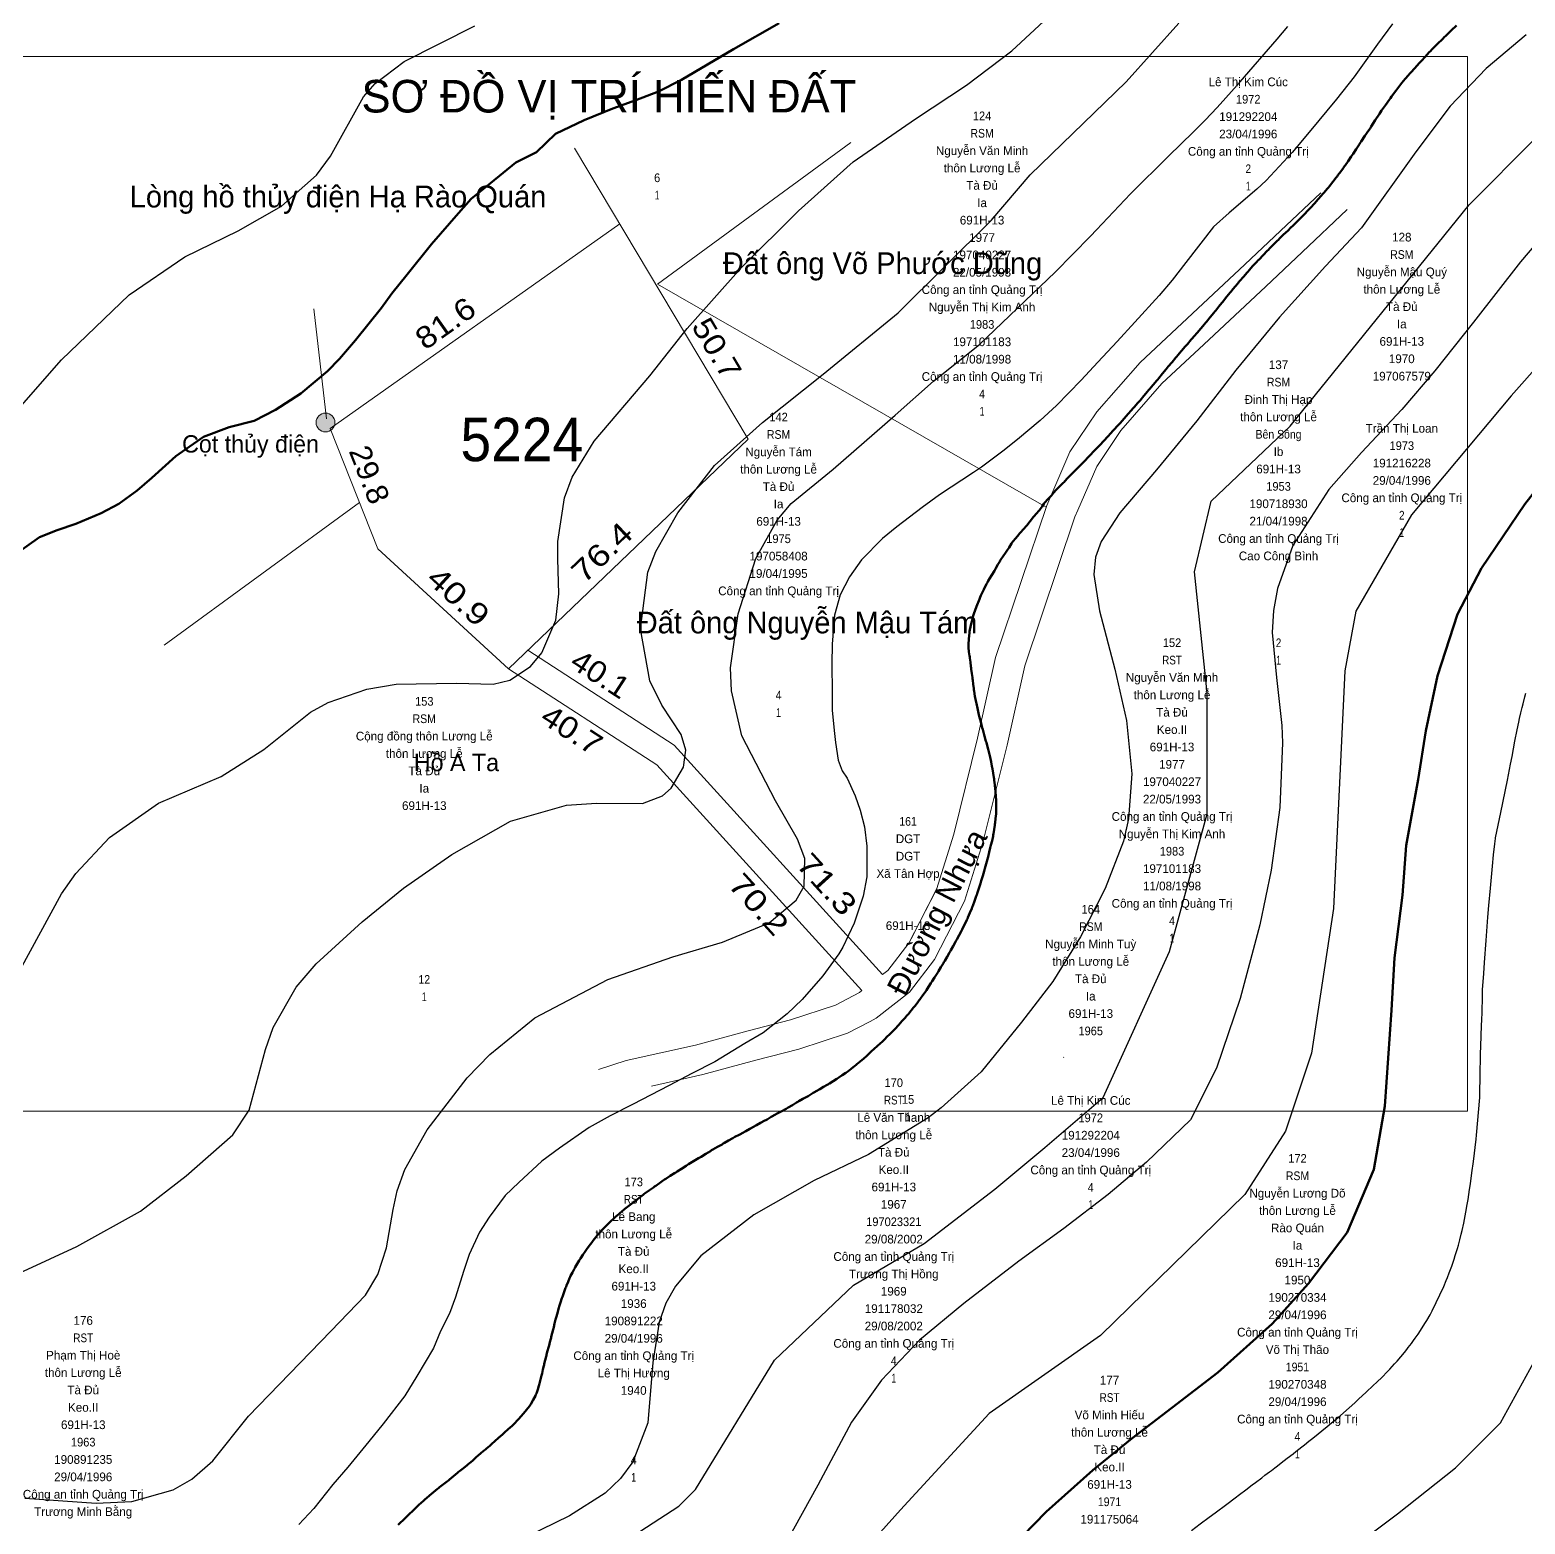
# Model space of a CAD drawing. Header units: metres. Extents: x 549268 to 556659, y 1838059 to 1844558.
# Drawn here: x 554066.6 to 554410.9, y 1840416.3 to 1840760.2 of the extents above; entities that cross this region are included whole.
import ezdxf
from ezdxf.enums import TextEntityAlignment as Align

# ---------------------------------------------------------------- set-up
doc = ezdxf.new("R2010")
doc.units = ezdxf.units.M
doc.header["$LTSCALE"] = 0.8
for name, color, linetype, lineweight in [('1', 7, 'Continuous', 25), ('11', 7, 'Continuous', 25), ('12', 7, 'Continuous', 13), ('2', 7, 'Continuous', 53), ('23', 7, 'Continuous', 13), ('34', 7, 'Continuous', 13), ('8', 7, 'Continuous', 13)]:
    doc.layers.add(name, color=color, linetype=linetype, lineweight=lineweight)
doc.layers.add('15', color=7, linetype='Continuous')

msp = doc.modelspace()

# ---------------------------------------------------------------- hatches: boundary and pattern name
at = {"layer": '34'}
msp.add_hatch(color=256, dxfattribs=at).paths.add_polyline_path([(554136.86, 1840669.82, 1), (554132.54, 1840669.82, 1)])

# ---------------------------------------------------------------- linework, layer by layer
at = {"layer": '1'}
for points in [[(554515.09, 1840769.13), (554470.77, 1840746.05), (554434.97, 1840706.73), (554407.69, 1840675.96), (554384.68, 1840648.6), (554371.89, 1840626.38), (554369.33, 1840612.7), (554366.78, 1840557.99), (554361.66, 1840524.66), (554355.69, 1840506.71), (554346.32, 1840492.17), (554313.08, 1840459.69), (554287.51, 1840441.74), (554267.05, 1840419.52), (554244.04, 1840393.87), (554201.42, 1840329.76), (554173.29, 1840301.55), (554150.28, 1840291.3), (554132.38, 1840287.88), (554110.21, 1840286.17), (554088.05, 1840281.89), (554047.14, 1840269.08)], [(554057.99, 1840471.21), (554077.48, 1840480.15), (554092.09, 1840488.28), (554102.65, 1840496.41), (554113.34, 1840505.9), (554117.12, 1840511.58), (554120.85, 1840525.53), (554122.63, 1840530.6), (554127.96, 1840539.84), (554132.56, 1840545.26), (554143.11, 1840554.89), (554152.65, 1840562.64), (554163.76, 1840570.41), (554177.3, 1840578.03), (554190.17, 1840581.76), (554197.07, 1840582.2), (554207.64, 1840582.16), (554212.27, 1840583.87), (554214.31, 1840585.64), (554217.13, 1840590.48), (554217.65, 1840594.44), (554216.56, 1840598.05), (554212.1, 1840604.79), (554209.35, 1840610.34), (554207.18, 1840622.33), (554208.88, 1840635.34), (554210.71, 1840640.11), (554215.77, 1840649.06), (554224.25, 1840659.96), (554235.27, 1840669.86), (554249.29, 1840680.95), (554266.53, 1840695.1), (554287.93, 1840716.32), (554296.95, 1840726.86), (554319.05, 1840748.27), (554331.12, 1840761.77)], [(554062.05, 1840539.48), (554073.89, 1840561.37), (554077.19, 1840565.98), (554085, 1840574.27), (554096.24, 1840582.2), (554110.66, 1840588.35), (554120.51, 1840594.56), (554131.24, 1840603.15), (554135.33, 1840605.39), (554144.19, 1840608.42), (554150.94, 1840609.6), (554164.83, 1840609.84), (554173.26, 1840609.61), (554177.15, 1840610.48), (554181.91, 1840613.67), (554184.46, 1840616.81), (554187.73, 1840624.32), (554188.45, 1840630.38), (554188.19, 1840638.42), (554188.15, 1840642.46), (554189.75, 1840652.47), (554191.51, 1840657.21), (554196.51, 1840665.54), (554209.33, 1840680.56), (554217.98, 1840691.48), (554230.39, 1840705.4), (554243.55, 1840718.58), (554256.15, 1840729.83), (554270.56, 1840739.73), (554282.25, 1840747.5), (554292.72, 1840755.35), (554301.1, 1840763.11)], [(554064.15, 1840673.09), (554073.89, 1840684.28), (554089.47, 1840699.24), (554102.33, 1840707.92), (554114.62, 1840713.97), (554124.54, 1840719.62), (554132.6, 1840726.79), (554135.81, 1840731.12), (554143.42, 1840744.77), (554146.16, 1840747.83), (554152.77, 1840752.92), (554169.1, 1840761.13)], [(554065.45, 1840422.22), (554081.89, 1840421.06), (554090.11, 1840421.5), (554099.64, 1840424.19), (554103.89, 1840426.59), (554108.72, 1840430.86), (554116.95, 1840441.14), (554135.95, 1840460.64), (554143.89, 1840468.96), (554146.78, 1840473.69), (554148.72, 1840479.87), (554150.24, 1840488.65), (554151.21, 1840492.98), (554152.98, 1840497.88), (554158.07, 1840506.98), (554167.28, 1840518.97), (554172.53, 1840524.38), (554182.86, 1840532.78), (554199.69, 1840541.61), (554214.64, 1840546.82), (554226.08, 1840550.22), (554236.84, 1840554.68), (554243.05, 1840559.89), (554244.89, 1840563.11), (554245.01, 1840569.45), (554243.38, 1840573.91), (554238.31, 1840582.75), (554230.54, 1840597.71), (554228.2, 1840608.03), (554227.96, 1840613.37), (554229.72, 1840625.81), (554233.74, 1840638.5), (554238.66, 1840647.36), (554241.88, 1840651.22), (554251.55, 1840659.12), (554265.85, 1840671.52), (554274.67, 1840679.33), (554285.28, 1840687.76), (554302.7, 1840704.41), (554310.83, 1840712.68), (554312.17, 1840714.14), (554319.99, 1840722.43), (554328.88, 1840731.21), (554334.48, 1840736.63), (554337.22, 1840739.4), (554339.94, 1840742.3), (554345.24, 1840748.22), (554353.81, 1840758.04), (554356.27, 1840761)], [(554411.08, 1840759.02), (554401.88, 1840751.33), (554393.61, 1840742.67), (554385.71, 1840732.13), (554373.23, 1840714.65), (554364.94, 1840705.78), (554354.35, 1840694.04), (554344.27, 1840681.89), (554335.26, 1840670.23), (554326.03, 1840658.92), (554317.58, 1840649.01), (554313.25, 1840642.43), (554311.96, 1840638.84), (554311.58, 1840634.81), (554312.85, 1840626.5), (554316.39, 1840613.04), (554319.09, 1840601.26), (554320.35, 1840588.96), (554319.55, 1840578.57), (554318.41, 1840573.49), (554314.18, 1840562.55), (554308.48, 1840551.44), (554302.13, 1840541.19), (554294.93, 1840531.79), (554285.61, 1840520.38), (554276.42, 1840512.07), (554273.4, 1840509.77), (554259.73, 1840501.34), (554247.19, 1840495.38), (554233.28, 1840487.48), (554221.13, 1840478), (554215.25, 1840471.04), (554213.06, 1840467.1), (554211.51, 1840462.74), (554210.07, 1840453.48), (554208.89, 1840439.6), (554205.43, 1840430.63), (554202.63, 1840426.74), (554199.11, 1840423.4), (554190.85, 1840418.15), (554177.53, 1840411.63)], [(554380.3, 1840761.58), (554376.88, 1840756.9), (554371.53, 1840749.39), (554367.42, 1840744.26), (554361.15, 1840736.64), (554357.26, 1840732), (554351.24, 1840725.54), (554349.12, 1840723.52), (554342.7, 1840718.05), (554339.13, 1840714.84), (554332.73, 1840706.65), (554329.62, 1840702.57), (554326.64, 1840699.06), (554321.05, 1840692.92), (554316.95, 1840688.45), (554312.51, 1840683.75), (554308.67, 1840679.58), (554302.95, 1840673.71), (554299.21, 1840670.31), (554293.99, 1840665.89), (554290.64, 1840663.19), (554285.7, 1840659.56), (554283.87, 1840658.32), (554276.02, 1840653.16), (554272.03, 1840650.28), (554266.26, 1840645.81), (554262.9, 1840643.1), (554258.11, 1840638.18), (554255.36, 1840634.32), (554253.2, 1840630.15), (554251.84, 1840625.51), (554251.36, 1840618.81), (554251.29, 1840614.31), (554251.37, 1840607.68), (554251.34, 1840603.65), (554251.77, 1840598.93), (554252.07, 1840596.15), (554252.71, 1840592.1), (554253.63, 1840589.68), (554254.76, 1840587.93), (554256.6, 1840583.93), (554257.81, 1840580.6), (554258.79, 1840576.77), (554259.28, 1840572.34)], [(554202.67, 1840411.75), (554216.07, 1840420.39), (554219.9, 1840424.23), (554238.09, 1840453.99), (554256.27, 1840471.27), (554272.55, 1840480.87), (554288.82, 1840493.35), (554300.31, 1840502.95), (554313.71, 1840514.46), (554329.03, 1840548.06), (554337.64, 1840579.74), (554337.64, 1840607.58), (554334.77, 1840635.42), (554338.6, 1840651.74), (554356.78, 1840669.02), (554397.95, 1840719.9), (554413.26, 1840735.26)], [(554418.62, 1840717.14), (554409.84, 1840706.82), (554399.02, 1840692.9), (554390.11, 1840681.71), (554382.48, 1840672.82), (554373.18, 1840662.91), (554365.7, 1840654.41), (554357.38, 1840641.52), (554353.88, 1840631.65), (554352.95, 1840626.53), (554352.61, 1840621.46), (554353.62, 1840611.16), (554354.84, 1840600.06), (554355, 1840596.06), (554354.39, 1840581.21), (554352.42, 1840566.77), (554349.78, 1840554.22), (554345.29, 1840537.25), (554339.85, 1840521.22), (554333.86, 1840509.33), (554323.7, 1840499.6), (554314.88, 1840492.17), (554304.7, 1840484.31), (554294.3, 1840476.81)], [(554401.9, 1840550.61), (554402.32, 1840555.97), (554402.55, 1840558.64), (554402.89, 1840562.66), (554403.2, 1840566.05), (554403.36, 1840567.74), (554403.62, 1840570.28), (554403.9, 1840572.82), (554404.06, 1840574.09), (554404.08, 1840574.25), (554405.24, 1840580.03), (554406.78, 1840587.47), (554407.52, 1840591.19), (554407.85, 1840592.95), (554408.51, 1840596.47), (554409.02, 1840599.1), (554409.39, 1840600.85), (554409.58, 1840601.72), (554409.88, 1840603.03), (554410.18, 1840604.26), (554410.39, 1840605.08), (554410.82, 1840606.7), (554411.05, 1840607.52)], [(554259.28, 1840572.34), (554259.32, 1840565.23), (554258.49, 1840560.83), (554256.37, 1840554.61), (554253.8, 1840549.09), (554252.85, 1840547.49), (554249.19, 1840542.5), (554244.46, 1840537.02), (554240.98, 1840533.73), (554235.47, 1840529.38), (554231.26, 1840526.86), (554224.33, 1840522.64), (554219.01, 1840519.99), (554213.79, 1840517.26), (554205.38, 1840512.88), (554200.24, 1840510.25), (554195.39, 1840507.57), (554188.53, 1840502.79), (554184.46, 1840499.81), (554179.19, 1840494.93), (554176.07, 1840491.87), (554172.41, 1840486.88), (554170.16, 1840483.45), (554167.74, 1840478.32), (554166.48, 1840474.44), (554164.6, 1840468.52), (554163.24, 1840464.73), (554161.16, 1840460.66), (554159.54, 1840456.74), (554155.75, 1840450.33), (554152.97, 1840445.82), (554147.98, 1840439.37), (554144.69, 1840435.26), (554139.81, 1840429.39), (554136.42, 1840425.37), (554131.98, 1840419.83), (554128.54, 1840416.18)], [(554342.2, 1840420.88), (554344.15, 1840422.34), (554345.12, 1840423.08), (554346.59, 1840424.18), (554348.05, 1840425.28), (554348.77, 1840425.84), (554350.23, 1840426.94), (554350.96, 1840427.5), (554352.05, 1840428.33), (554352.45, 1840428.63), (554353.25, 1840429.25), (554353.85, 1840429.7), (554354.74, 1840430.39), (554356.09, 1840431.43), (554357.43, 1840432.47), (554358.1, 1840432.99), (554359.44, 1840434.03), (554360.11, 1840434.55), (554361.11, 1840435.34), (554361.7, 1840435.8), (554361.99, 1840436.03), (554365.28, 1840438.72), (554366.31, 1840439.56), (554366.99, 1840440.13), (554368.34, 1840441.28), (554370.34, 1840443.03), (554371.66, 1840444.21), (554372.54, 1840445.01), (554374.27, 1840446.61), (554375.91, 1840448.15), (554376.72, 1840448.93), (554377.92, 1840450.11), (554379.1, 1840451.31), (554379.69, 1840451.92), (554380.83, 1840453.16), (554381.39, 1840453.78), (554382.22, 1840454.74), (554383.06, 1840455.75), (554383.61, 1840456.44), (554383.97, 1840456.9), (554384.68, 1840457.84), (554385.2, 1840458.55), (554385.54, 1840459.03), (554386.21, 1840459.99), (554387.18, 1840461.46), (554387.81, 1840462.45), (554388.21, 1840463.11), (554389.01, 1840464.46), (554389.5, 1840465.32), (554392.15, 1840470.93), (554392.72, 1840472.33), (554393, 1840473.03), (554393.4, 1840474.08), (554393.98, 1840475.67), (554394.53, 1840477.27), (554394.79, 1840478.08), (554395.28, 1840479.69), (554395.51, 1840480.5), (554395.84, 1840481.72), (554396.16, 1840482.99), (554396.36, 1840483.83), (554396.73, 1840485.53), (554396.91, 1840486.39), (554397.23, 1840488.1), (554397.54, 1840489.82), (554397.73, 1840490.97), (554398.08, 1840493.27), (554398.26, 1840494.56), (554398.62, 1840497.13), (554398.95, 1840499.71), (554399.59, 1840504.87), (554399.7, 1840505.77), (554400.43, 1840514.49), (554400.46, 1840516.82), (554400.48, 1840517.98), (554400.51, 1840519.73), (554400.53, 1840520.89), (554400.54, 1840521.47), (554400.56, 1840522.35), (554400.58, 1840523.51), (554400.6, 1840524.09), (554400.62, 1840524.96), (554400.65, 1840525.83), (554400.66, 1840526.27), (554400.69, 1840527.17), (554400.71, 1840527.77), (554400.76, 1840528.97), (554400.9, 1840532.57), (554400.94, 1840533.77), (554400.96, 1840534.37), (554401, 1840535.57), (554401.02, 1840536.18), (554401.04, 1840537.08), (554401.06, 1840537.98), (554401.07, 1840538.43), (554401.08, 1840538.84), (554401.08, 1840539.05), (554401.09, 1840539.23), (554401.35, 1840543.02), (554401.53, 1840545.55), (554401.9, 1840550.61)], [(554294.3, 1840476.81), (554281.62, 1840467.08), (554271.42, 1840458.57), (554262.7, 1840449.37), (554255.81, 1840439.72), (554248.05, 1840425.21), (554240.79, 1840412.15)], [(554145.75, 1840231.9), (554169.82, 1840238.98), (554183.63, 1840244.74), (554194.96, 1840250.58), (554211.21, 1840261.37), (554232.71, 1840278.74), (554243.85, 1840287.91), (554262.23, 1840304.93), (554270.93, 1840313.83), (554280.56, 1840323.88), (554288.76, 1840334.14), (554302.88, 1840351.39), (554315.8, 1840366.74), (554327.04, 1840377.44), (554336.43, 1840385.8), (554347.38, 1840393.37), (554357.01, 1840400.33), (554367.12, 1840407.9), (554381.47, 1840418.65), (554394.81, 1840429.19), (554405.18, 1840439.6), (554412.83, 1840453.36)], [(554334.04, 1840414.78), (554336.09, 1840416.3), (554338.13, 1840417.83), (554339.48, 1840418.84), (554342.2, 1840420.88)]]:
    msp.add_lwpolyline(points, dxfattribs=at)
at = {"layer": '11'}
msp.add_line((554304.62, 1840523.78), (554304.7, 1840523.7), dxfattribs=at)
at = {"layer": '12'}
msp.add_line((554097.58, 1840618.55), (554142.5, 1840651.42), dxfattribs=at)
at = {"layer": '2'}
for points in [[(554063.56, 1840639.7), (554068.84, 1840643.42), (554072.94, 1840645.01), (554077.2, 1840646.47), (554083.04, 1840648.97), (554087.08, 1840651.12), (554091.3, 1840654.15), (554094.68, 1840657.09), (554100.25, 1840662.11), (554106.6, 1840666.52), (554112.49, 1840668.73), (554118.3, 1840670.23), (554123.15, 1840672.75), (554129, 1840676.53), (554135.13, 1840681.62), (554137.95, 1840684.5), (554141.61, 1840688.74), (554147.62, 1840696.24), (554149.97, 1840699.49), (554153.48, 1840703.87), (554159.11, 1840710.89), (554165.31, 1840717.99), (554168.22, 1840721.3), (554172.66, 1840724.92), (554178.55, 1840729.7), (554183.27, 1840732.07), (554187.65, 1840736.26), (554194.28, 1840739.41), (554200.82, 1840742.12), (554206.17, 1840743.99), (554211.36, 1840745.99), (554216.62, 1840748.7), (554228.66, 1840755.73), (554239.11, 1840761.72)], [(554395.07, 1840761.23), (554393.81, 1840760.03), (554392.6, 1840758.85), (554392.25, 1840758.51), (554391.9, 1840758.16), (554390.6, 1840756.89), (554389.37, 1840755.65), (554389.06, 1840755.33), (554388.77, 1840755.03), (554387.84, 1840754.03), (554386.98, 1840753.06), (554386.72, 1840752.78), (554386.46, 1840752.5), (554385.48, 1840751.42), (554384.52, 1840750.35), (554384.27, 1840750.08), (554384.04, 1840749.81), (554383.25, 1840748.91), (554382.48, 1840747.98), (554382.25, 1840747.69), (554382.01, 1840747.38), (554381.08, 1840746.16), (554380.13, 1840744.86), (554379.87, 1840744.51), (554379.61, 1840744.16), (554378.72, 1840742.9), (554377.82, 1840741.61), (554377.57, 1840741.23), (554377.31, 1840740.85), (554376.37, 1840739.39), (554375.42, 1840737.92), (554375.16, 1840737.52), (554374.91, 1840737.14), (554374, 1840735.79), (554373.15, 1840734.53), (554372.92, 1840734.2), (554372.71, 1840733.87), (554371.96, 1840732.73), (554371.25, 1840731.64)], [(554371.25, 1840731.64), (554371.05, 1840731.34), (554370.85, 1840731.05), (554370.13, 1840730), (554369.42, 1840729), (554369.23, 1840728.74), (554369.05, 1840728.48), (554368.42, 1840727.61), (554367.77, 1840726.73), (554367.58, 1840726.48), (554367.38, 1840726.22), (554366.61, 1840725.22), (554365.8, 1840724.19), (554365.58, 1840723.92), (554365.35, 1840723.65), (554364.54, 1840722.69), (554363.72, 1840721.74), (554363.48, 1840721.47), (554363.24, 1840721.2), (554362.37, 1840720.22), (554361.46, 1840719.24), (554361.21, 1840718.97), (554360.95, 1840718.7), (554360.01, 1840717.73), (554359.06, 1840716.79), (554358.55, 1840716.27), (554357.64, 1840715.36), (554356.73, 1840714.46), (554356.47, 1840714.21), (554356.22, 1840713.96), (554355.27, 1840713.06), (554354.33, 1840712.15), (554354.07, 1840711.9), (554353.82, 1840711.65), (554352.92, 1840710.76), (554352.03, 1840709.84), (554351.77, 1840709.59), (554351.51, 1840709.32), (554350.56, 1840708.36), (554349.62, 1840707.37), (554349.36, 1840707.1), (554349.11, 1840706.83), (554348.21, 1840705.85), (554347.34, 1840704.88), (554347.1, 1840704.61), (554346.87, 1840704.34), (554346.01, 1840703.37), (554345.2, 1840702.43), (554344.99, 1840702.18), (554344.78, 1840701.93), (554344.06, 1840701.07), (554343.36, 1840700.22), (554343.16, 1840699.97), (554342.95, 1840699.72), (554342.19, 1840698.79), (554341.44, 1840697.86), (554341.24, 1840697.61), (554341.04, 1840697.37), (554340.36, 1840696.51), (554339.65, 1840695.63), (554339.44, 1840695.37), (554339.22, 1840695.1), (554338.37, 1840694.07), (554337.48, 1840693.01), (554337.25, 1840692.73), (554337.02, 1840692.45), (554336.2, 1840691.47), (554335.38, 1840690.5), (554335.14, 1840690.23), (554334.91, 1840689.95), (554334.02, 1840688.92), (554333.12, 1840687.88), (554332.88, 1840687.59), (554332.63, 1840687.31), (554331.78, 1840686.31), (554330.94, 1840685.31), (554330.7, 1840685.03), (554330.46, 1840684.75), (554329.58, 1840683.73), (554328.7, 1840682.7), (554328.46, 1840682.41), (554328.22, 1840682.12), (554327.36, 1840681.07), (554326.51, 1840680.03), (554326.28, 1840679.75), (554326.05, 1840679.47), (554325.22, 1840678.49), (554324.38, 1840677.51), (554324.15, 1840677.24), (554323.92, 1840676.96), (554323.07, 1840675.94), (554322.22, 1840674.92), (554321.98, 1840674.63), (554321.74, 1840674.36), (554320.86, 1840673.36), (554319.97, 1840672.36), (554319.72, 1840672.08), (554319.47, 1840671.79), (554318.56, 1840670.75), (554317.63, 1840669.7), (554317.38, 1840669.41)], [(554317.38, 1840669.41), (554317.12, 1840669.13), (554316.19, 1840668.12), (554315.27, 1840667.13), (554315.02, 1840666.86), (554314.77, 1840666.58), (554313.87, 1840665.59), (554312.98, 1840664.62), (554312.73, 1840664.36), (554312.49, 1840664.11), (554311.61, 1840663.2), (554310.75, 1840662.33), (554310.51, 1840662.08), (554310.28, 1840661.84), (554309.47, 1840660.98), (554308.66, 1840660.13), (554308.44, 1840659.9), (554308.22, 1840659.68), (554306.64, 1840658.13), (554306.43, 1840657.92), (554306.23, 1840657.71), (554305.55, 1840656.99), (554304.9, 1840656.29), (554304.71, 1840656.11), (554304.53, 1840655.92), (554303.85, 1840655.27), (554303.2, 1840654.64), (554303.03, 1840654.46), (554302.87, 1840654.29), (554302.33, 1840653.66), (554301.8, 1840653.03), (554301.64, 1840652.86), (554301.49, 1840652.69), (554300.91, 1840652.09), (554300.35, 1840651.49), (554300.21, 1840651.31), (554300.08, 1840651.14), (554299.65, 1840650.5), (554299.21, 1840649.85), (554299.08, 1840649.67), (554298.94, 1840649.49), (554298.38, 1840648.85), (554297.79, 1840648.21), (554297.63, 1840648.02), (554297.48, 1840647.84), (554296.93, 1840647.15), (554296.37, 1840646.43), (554296.21, 1840646.23), (554296.04, 1840646.02), (554295.38, 1840645.26), (554294.68, 1840644.47), (554294.49, 1840644.25), (554294.3, 1840644.03), (554293.6, 1840643.22), (554292.95, 1840642.4), (554292.78, 1840642.17), (554292.61, 1840641.94), (554292.07, 1840641.09), (554291.56, 1840640.25), (554291.41, 1840640.02), (554291.26, 1840639.8), (554290.7, 1840639.03), (554290.17, 1840638.28), (554290.03, 1840638.07), (554289.9, 1840637.87), (554289.48, 1840637.11), (554289.01, 1840636.26), (554288.86, 1840635.99), (554288.69, 1840635.72), (554288, 1840634.6), (554287.26, 1840633.37), (554287.07, 1840633.03), (554286.88, 1840632.68), (554286.23, 1840631.42), (554285.59, 1840630.04), (554285.41, 1840629.62), (554285.23, 1840629.18), (554284.57, 1840627.48), (554283.98, 1840625.77), (554283.83, 1840625.33), (554283.7, 1840624.9), (554283.32, 1840623.48), (554283.05, 1840622.13), (554282.99, 1840621.75), (554282.93, 1840621.38), (554282.79, 1840620), (554282.73, 1840618.71), (554282.73, 1840618.38), (554282.74, 1840618.07), (554282.83, 1840617.07), (554282.97, 1840616.14), (554283.01, 1840615.88), (554283.05, 1840615.61), (554283.17, 1840614.63), (554283.29, 1840613.63), (554283.33, 1840613.35), (554283.37, 1840613.07), (554283.5, 1840612.08), (554283.63, 1840611.1), (554283.66, 1840610.82), (554283.69, 1840610.55)], [(554289.82, 1840407.99), (554300.57, 1840419.1), (554311.31, 1840428.7), (554320.33, 1840435.96), (554329.56, 1840443.06), (554340.09, 1840451.15), (554352.61, 1840462.35), (554361.02, 1840471.62), (554369.93, 1840483.36), (554376, 1840497.88), (554378.6, 1840512.48), (554380.08, 1840534.53), (554380.83, 1840546.57), (554382.61, 1840561.02), (554383.51, 1840572.44), (554386.24, 1840587.62), (554387.99, 1840598.85), (554390.72, 1840611.51), (554395.33, 1840625.68), (554400.81, 1840636.29), (554410.78, 1840651.05), (554419.07, 1840661.6)], [(554283.69, 1840610.55), (554283.8, 1840609.57), (554283.92, 1840608.57), (554283.96, 1840608.28), (554284, 1840607.98), (554284.19, 1840606.87), (554284.4, 1840605.74), (554284.47, 1840605.44), (554284.53, 1840605.13), (554284.77, 1840604.04), (554285.04, 1840602.9), (554285.12, 1840602.56), (554285.21, 1840602.22), (554285.54, 1840600.89), (554285.89, 1840599.55), (554285.99, 1840599.19), (554286.08, 1840598.84), (554286.42, 1840597.64), (554286.75, 1840596.47), (554286.84, 1840596.14), (554286.93, 1840595.81), (554287.25, 1840594.6), (554287.55, 1840593.42), (554287.62, 1840593.1), (554287.69, 1840592.79), (554287.93, 1840591.73), (554288.13, 1840590.7), (554288.19, 1840590.42), (554288.24, 1840590.13), (554288.41, 1840589.11), (554288.57, 1840588.08), (554288.61, 1840587.79), (554288.65, 1840587.5), (554288.78, 1840586.46), (554288.89, 1840585.42), (554288.92, 1840585.13), (554288.94, 1840584.85), (554289.01, 1840583.84), (554289.07, 1840582.84), (554289.08, 1840582.56), (554289.09, 1840582.29), (554289.11, 1840581.29), (554289.1, 1840580.28), (554289.09, 1840580), (554289.07, 1840579.72), (554288.97, 1840578.71), (554288.84, 1840577.69), (554288.8, 1840577.41), (554288.77, 1840577.14), (554288.64, 1840576.15), (554288.48, 1840575.16), (554288.43, 1840574.88), (554288.38, 1840574.6), (554288.14, 1840573.57), (554287.88, 1840572.52), (554287.81, 1840572.23), (554287.74, 1840571.95), (554287.49, 1840570.93), (554287.22, 1840569.89), (554287.15, 1840569.6), (554287.07, 1840569.31), (554286.79, 1840568.24), (554286.49, 1840567.15), (554286.41, 1840566.85), (554286.32, 1840566.54), (554285.99, 1840565.45), (554285.65, 1840564.34), (554285.55, 1840564.03), (554285.46, 1840563.72), (554285.1, 1840562.56), (554284.72, 1840561.41), (554284.61, 1840561.09), (554284.51, 1840560.78), (554284.1, 1840559.68), (554283.69, 1840558.59), (554283.57, 1840558.29), (554283.46, 1840558), (554283.03, 1840556.93), (554282.59, 1840555.89), (554282.46, 1840555.61), (554282.33, 1840555.33), (554281.86, 1840554.35), (554281.38, 1840553.38), (554281.24, 1840553.11), (554281.1, 1840552.84), (554280.58, 1840551.84), (554280.05, 1840550.84), (554279.9, 1840550.57), (554279.75, 1840550.3), (554279.2, 1840549.32), (554278.64, 1840548.35), (554278.49, 1840548.08), (554278.34, 1840547.81), (554277.79, 1840546.84), (554277.24, 1840545.89), (554277.08, 1840545.62), (554276.93, 1840545.36), (554276.36, 1840544.43), (554275.79, 1840543.51), (554275.63, 1840543.26), (554275.48, 1840543.01)], [(554275.48, 1840543.01), (554274.92, 1840542.11), (554274.37, 1840541.24), (554274.22, 1840541), (554274.07, 1840540.77), (554273.55, 1840539.96), (554273.03, 1840539.17), (554272.88, 1840538.95), (554272.73, 1840538.74), (554272.19, 1840537.98), (554271.65, 1840537.24), (554271.51, 1840537.04), (554271.37, 1840536.85), (554270.87, 1840536.17), (554270.37, 1840535.51), (554270.23, 1840535.32), (554270.08, 1840535.14), (554269.53, 1840534.45), (554268.95, 1840533.77), (554268.8, 1840533.59), (554268.64, 1840533.4), (554268.07, 1840532.75), (554267.49, 1840532.11), (554267.32, 1840531.92), (554267.16, 1840531.74), (554266.54, 1840531.05), (554265.92, 1840530.37), (554265.75, 1840530.19), (554265.58, 1840530.01), (554264.97, 1840529.4), (554264.36, 1840528.81), (554264.19, 1840528.64), (554264.02, 1840528.47), (554263.39, 1840527.84), (554262.74, 1840527.2), (554262.56, 1840527.03), (554262.37, 1840526.86), (554261.69, 1840526.26), (554260.99, 1840525.64), (554260.79, 1840525.45), (554260.58, 1840525.27), (554259.83, 1840524.57), (554259.05, 1840523.85), (554258.83, 1840523.65), (554258.61, 1840523.46), (554257.81, 1840522.78), (554257.01, 1840522.12), (554256.78, 1840521.93), (554256.55, 1840521.75), (554255.73, 1840521.08), (554254.91, 1840520.44), (554254.69, 1840520.28), (554254.47, 1840520.12), (554253.67, 1840519.57), (554252.87, 1840519.06), (554252.65, 1840518.91), (554252.42, 1840518.76), (554251.57, 1840518.22), (554250.7, 1840517.68), (554250.46, 1840517.54), (554250.22, 1840517.39), (554249.35, 1840516.89), (554248.46, 1840516.38), (554248.2, 1840516.23), (554247.95, 1840516.08), (554247, 1840515.51), (554246.04, 1840514.93), (554245.78, 1840514.78), (554245.52, 1840514.63), (554244.6, 1840514.12), (554243.68, 1840513.6), (554243.43, 1840513.45), (554243.16, 1840513.3), (554242.2, 1840512.73), (554241.24, 1840512.17), (554240.97, 1840512.01), (554240.71, 1840511.86), (554239.76, 1840511.35), (554238.82, 1840510.83), (554238.55, 1840510.69), (554238.29, 1840510.54), (554237.32, 1840509.99), (554236.34, 1840509.43), (554236.07, 1840509.28), (554235.81, 1840509.13), (554234.84, 1840508.61), (554233.89, 1840508.09), (554233.62, 1840507.94), (554233.35, 1840507.8), (554232.39, 1840507.26), (554231.43, 1840506.72), (554231.16, 1840506.57), (554230.89, 1840506.43), (554229.92, 1840505.9), (554228.96, 1840505.38), (554228.7, 1840505.23), (554228.44, 1840505.08), (554227.5, 1840504.55), (554226.55, 1840503.99), (554226.27, 1840503.84), (554225.99, 1840503.68)], [(554225.99, 1840503.68), (554224.94, 1840503.09), (554223.87, 1840502.48), (554223.58, 1840502.31), (554223.29, 1840502.13), (554222.25, 1840501.49), (554221.2, 1840500.84), (554220.9, 1840500.66), (554220.59, 1840500.47), (554219.45, 1840499.8), (554218.3, 1840499.12), (554218, 1840498.93), (554217.7, 1840498.74), (554216.66, 1840498.06), (554215.64, 1840497.4), (554215.36, 1840497.22), (554215.07, 1840497.04), (554214.03, 1840496.4), (554213.02, 1840495.77), (554212.75, 1840495.59), (554212.49, 1840495.42), (554211.59, 1840494.78), (554210.71, 1840494.13), (554210.46, 1840493.95), (554210.21, 1840493.77), (554209.26, 1840493.12), (554208.31, 1840492.44), (554208.05, 1840492.25), (554207.79, 1840492.06), (554206.87, 1840491.34), (554205.95, 1840490.61), (554205.7, 1840490.41), (554205.44, 1840490.21), (554204.53, 1840489.51), (554203.63, 1840488.81), (554203.39, 1840488.61), (554203.14, 1840488.42), (554202.29, 1840487.71), (554201.48, 1840487.01), (554201.27, 1840486.82), (554201.06, 1840486.63), (554200.36, 1840485.96), (554199.67, 1840485.29), (554199.48, 1840485.1), (554199.29, 1840484.91), (554198.6, 1840484.2), (554197.92, 1840483.47), (554197.74, 1840483.27), (554197.56, 1840483.06), (554196.95, 1840482.29), (554196.34, 1840481.51), (554196.18, 1840481.29), (554196.01, 1840481.07), (554195.39, 1840480.28), (554194.79, 1840479.48), (554194.62, 1840479.26), (554194.46, 1840479.03), (554193.91, 1840478.23), (554193.39, 1840477.42), (554193.25, 1840477.2), (554193.11, 1840476.98), (554192.64, 1840476.2), (554192.2, 1840475.42), (554192.08, 1840475.2), (554191.95, 1840474.98), (554191.52, 1840474.19), (554191.11, 1840473.38), (554191, 1840473.15), (554190.9, 1840472.91), (554190.53, 1840472.05), (554190.18, 1840471.16), (554190.08, 1840470.91), (554189.98, 1840470.66), (554189.64, 1840469.75), (554189.31, 1840468.82), (554189.22, 1840468.55), (554189.13, 1840468.29), (554188.81, 1840467.31), (554188.51, 1840466.32), (554188.43, 1840466.05), (554188.35, 1840465.78), (554188.07, 1840464.81), (554187.81, 1840463.86), (554187.75, 1840463.6), (554187.68, 1840463.35), (554187.45, 1840462.44), (554187.23, 1840461.56), (554187.17, 1840461.32), (554187.11, 1840461.08), (554186.9, 1840460.23), (554186.68, 1840459.4), (554186.62, 1840459.17), (554186.57, 1840458.95), (554186.36, 1840458.17), (554186.16, 1840457.39), (554186.1, 1840457.17), (554186.04, 1840456.95), (554185.82, 1840456.14), (554185.6, 1840455.32), (554185.54, 1840455.09), (554185.48, 1840454.86)], [(554185.48, 1840454.86), (554185.27, 1840454.02), (554185.06, 1840453.18), (554185.01, 1840452.94), (554184.95, 1840452.71), (554184.76, 1840451.85), (554184.57, 1840450.97), (554184.51, 1840450.72), (554184.45, 1840450.47), (554184.22, 1840449.53), (554183.97, 1840448.6), (554183.9, 1840448.35), (554183.83, 1840448.1), (554183.58, 1840447.23), (554183.26, 1840446.34), (554183.15, 1840446.09), (554183.03, 1840445.83), (554182.53, 1840444.86), (554181.96, 1840443.9), (554181.79, 1840443.65), (554181.63, 1840443.4), (554180.99, 1840442.57), (554180.29, 1840441.75), (554180.08, 1840441.5), (554179.86, 1840441.25), (554179.01, 1840440.3), (554178.12, 1840439.36), (554177.87, 1840439.12), (554177.63, 1840438.88), (554176.76, 1840438.1), (554175.9, 1840437.35), (554175.66, 1840437.14), (554175.42, 1840436.92), (554174.55, 1840436.12), (554173.7, 1840435.34), (554173.48, 1840435.13), (554173.25, 1840434.94), (554172.49, 1840434.27), (554171.74, 1840433.64), (554171.53, 1840433.46), (554171.32, 1840433.29), (554170.56, 1840432.66), (554169.79, 1840432.01), (554169.57, 1840431.83), (554169.36, 1840431.64), (554168.58, 1840430.94), (554167.78, 1840430.24), (554167.55, 1840430.04), (554167.32, 1840429.85), (554166.46, 1840429.18), (554165.56, 1840428.49), (554165.32, 1840428.29), (554165.07, 1840428.09), (554164.16, 1840427.3), (554163.25, 1840426.52), (554163, 1840426.32), (554162.75, 1840426.12), (554161.85, 1840425.44), (554160.95, 1840424.76), (554160.7, 1840424.57), (554160.45, 1840424.37), (554159.54, 1840423.61), (554158.66, 1840422.85), (554158.42, 1840422.64), (554158.19, 1840422.44), (554157.38, 1840421.74), (554156.58, 1840421.03), (554156.36, 1840420.82), (554156.13, 1840420.61), (554155.3, 1840419.84), (554154.47, 1840419.05), (554154.25, 1840418.84), (554154.03, 1840418.63), (554153.28, 1840417.9), (554152.55, 1840417.18), (554152.35, 1840416.98), (554152.15, 1840416.79), (554151.41, 1840416.08)]]:
    msp.add_lwpolyline(points, dxfattribs=at)
at = {"layer": '23'}
for p, q in [((554354.55, 1840713.96), (554363.84, 1840722.72)), ((554359.55, 1840709.06), (554369.9, 1840718.82))]:
    msp.add_line(p, q, dxfattribs=at)
for points in [[(554300.73, 1840650.72), (554306.08, 1840663.07), (554312.27, 1840672.27), (554322.23, 1840683.65), (554346.36, 1840706.23), (554354.55, 1840713.96)], [(554336.88, 1840687.78), (554351.15, 1840701.13), (554359.55, 1840709.06)], [(554307.91, 1840649.68), (554312.25, 1840659.7), (554317.83, 1840667.99), (554327.27, 1840678.78), (554336.88, 1840687.78)], [(554279.33, 1840575.07), (554284.83, 1840597.13), (554288.93, 1840615.72), (554300.73, 1840650.72)], [(554286.05, 1840573.12), (554291.65, 1840595.53), (554295.68, 1840613.84), (554307.24, 1840648.14), (554307.91, 1840649.68)], [(554260.08, 1840531.99), (554261.43, 1840532.7), (554269.13, 1840538.68), (554274.9, 1840546.19), (554281.84, 1840559.68), (554286.05, 1840573.12)], [(554262.96, 1840542.75), (554264.13, 1840543.66), (554268.96, 1840549.95), (554275.34, 1840562.35), (554279.33, 1840575.07)], [(554197.58, 1840520.93), (554203.9, 1840522.94), (554219.84, 1840526.54), (554231.97, 1840529.83), (554241.74, 1840532.33), (554252.14, 1840535.71), (554257.62, 1840538.6), (554258.2, 1840539.05)], [(554209.74, 1840517.08), (554221.53, 1840519.74), (554233.75, 1840523.06), (554243.69, 1840525.6), (554254.88, 1840529.24), (554260.08, 1840531.99)]]:
    msp.add_lwpolyline(points, dxfattribs=at)
at = {"layer": '34'}
for p, q in [((554211.16, 1840701.67), (554255.64, 1840734.29)), ((554135.8, 1840668.44), (554202.42, 1840715.54)), ((554211.16, 1840701.67), (554300.61, 1840650.37))]:
    msp.add_line(p, q, dxfattribs=at)
msp.add_lwpolyline([(554397.6, 1840511.28), (554048.75, 1840511.28), (554048.75, 1840754.04), (554397.6, 1840754.04)], close=True, dxfattribs=at)
msp.add_circle((554134.7, 1840669.82), 2.16, dxfattribs=at)
at = {"layer": '8'}
for p, q in [((554192, 1840733), (554232, 1840666)), ((554134.93, 1840670.64), (554132, 1840696)), ((554146.71, 1840640.72), (554135.8, 1840668.44)), ((554232, 1840666), (554176.86, 1840613.13)), ((554176.86, 1840613.13), (554146.71, 1840640.72)), ((554214.94, 1840595.59), (554181.3, 1840617.39)), ((554211, 1840591), (554176.86, 1840613.13)), ((554214.94, 1840595.59), (554262.96, 1840542.75)), ((554211, 1840591), (554258.2, 1840539.05)), ((554269.49, 1840550.97), (554275.44, 1840562.54)), ((554252.14, 1840535.71), (554257.62, 1840538.6))]:
    msp.add_line(p, q, dxfattribs=at)

# ---------------------------------------------------------------- texts
at = {"layer": '15'}
for s, p in [('Lê Thị Kim Cúc', (554347.13, 1840747.23)), ('191292204', (554347.14, 1840739.23)), ('23/04/1996', (554347.13, 1840735.23)), ('Nguyễn Văn Minh', (554285.85, 1840731.4)), ('Công an tỉnh Quảng Trị', (554347.13, 1840731.23)), ('thôn Lương Lễ', (554285.85, 1840727.4)), ('Tà Đủ', (554285.85, 1840723.4)), ('Ia', (554285.85, 1840719.4)), ('691H-13', (554285.85, 1840715.4)), ('128', (554382.48, 1840711.49)), ('1977', (554285.85, 1840711.4)), ('197040227', (554285.85, 1840707.4)), ('22/05/1993', (554285.84, 1840703.4)), ('Nguyễn Mậu Quý', (554382.48, 1840703.49)), ('Công an tỉnh Quảng Trị', (554285.85, 1840699.4)), ('thôn Lương Lễ', (554382.48, 1840699.49)), ('Nguyễn Thị Kim Anh', (554285.84, 1840695.4)), ('Tà Đủ', (554382.48, 1840695.49)), ('Ia', (554382.48, 1840691.49)), ('197101183', (554285.85, 1840687.4)), ('691H-13', (554382.48, 1840687.49)), ('11/08/1998', (554285.85, 1840683.4)), ('137', (554354.1, 1840682.12)), ('1970', (554382.47, 1840683.49)), ('Công an tỉnh Quảng Trị', (554285.85, 1840679.4)), ('197067579', (554382.48, 1840679.49)), ('Đinh Thị Hạp', (554354.1, 1840674.12)), ('thôn Lương Lễ', (554354.1, 1840670.12)), ('Trần Thị Loan', (554382.48, 1840667.49)), ('Nguyễn Tám', (554239, 1840662.07)), ('Ib', (554354.1, 1840662.12)), ('thôn Lương Lễ', (554239, 1840658.07)), ('691H-13', (554354.1, 1840658.12)), ('191216228', (554382.48, 1840659.49)), ('Tà Đủ', (554239, 1840654.07)), ('29/04/1996', (554382.48, 1840655.49)), ('Ia', (554239, 1840650.07)), ('190718930', (554354.1, 1840650.12)), ('Công an tỉnh Quảng Trị', (554382.48, 1840651.49)), ('691H-13', (554239.01, 1840646.07)), ('21/04/1998', (554354.1, 1840646.12)), ('Công an tỉnh Quảng Trị', (554354.1, 1840642.12)), ('197058408', (554239.01, 1840638.07)), ('Cao Công Bình', (554354.1, 1840638.12)), ('19/04/1995', (554239, 1840634.07)), ('Công an tỉnh Quảng Trị', (554239, 1840630.07)), ('Nguyễn Văn Minh', (554329.58, 1840610.14)), ('thôn Lương Lễ', (554329.58, 1840606.14)), ('Tà Đủ', (554329.58, 1840602.14)), ('Keo.II', (554329.58, 1840598.14)), ('Cộng đồng thôn Lương Lễ', (554157.43, 1840596.64)), ('thôn Lương Lễ', (554157.43, 1840592.64)), ('691H-13', (554329.58, 1840594.14)), ('Tà Đủ', (554157.43, 1840588.64)), ('1977', (554329.58, 1840590.14)), ('Ia', (554157.43, 1840584.64)), ('197040227', (554329.58, 1840586.14)), ('22/05/1993', (554329.57, 1840582.14)), ('691H-13', (554157.44, 1840580.64)), ('Công an tỉnh Quảng Trị', (554329.58, 1840578.14)), ('Nguyễn Thị Kim Anh', (554329.57, 1840574.14)), ('DGT', (554268.81, 1840573.01)), ('DGT', (554268.81, 1840569.01)), ('Xã Tân Hợp', (554268.81, 1840565.01)), ('197101183', (554329.58, 1840566.14)), ('11/08/1998', (554329.58, 1840562.14)), ('Công an tỉnh Quảng Trị', (554329.58, 1840558.14)), ('691H-13', (554268.81, 1840553.01)), ('Nguyễn Minh Tuỳ', (554310.86, 1840548.78)), ('thôn Lương Lễ', (554310.87, 1840544.78)), ('Tà Đủ', (554310.87, 1840540.78)), ('Ia', (554310.87, 1840536.78)), ('691H-13', (554310.88, 1840532.78)), ('Lê Thị Kim Cúc', (554310.87, 1840512.78)), ('Lê Văn Thanh', (554265.52, 1840508.86)), ('thôn Lương Lễ', (554265.52, 1840504.86)), ('191292204', (554310.88, 1840504.78)), ('Tà Đủ', (554265.52, 1840500.86)), ('23/04/1996', (554310.87, 1840500.78)), ('Keo.II', (554265.52, 1840496.86)), ('Công an tỉnh Quảng Trị', (554310.87, 1840496.78)), ('691H-13', (554265.53, 1840492.86)), ('Nguyễn Lương Dõ', (554358.46, 1840491.44)), ('1967', (554265.52, 1840488.86)), ('thôn Lương Lễ', (554358.46, 1840487.44)), ('Lê Bang', (554205.66, 1840486.03)), ('thôn Lương Lễ', (554205.65, 1840482.03)), ('29/08/2002', (554265.52, 1840480.86)), ('Rào Quán', (554358.46, 1840483.44)), ('Tà Đủ', (554205.65, 1840478.03)), ('Ia', (554358.46, 1840479.44)), ('Keo.II', (554205.65, 1840474.03)), ('Công an tỉnh Quảng Trị', (554265.52, 1840476.86)), ('691H-13', (554358.46, 1840475.44)), ('Trương Thị Hồng', (554265.52, 1840472.86)), ('1950', (554358.45, 1840471.44)), ('691H-13', (554205.66, 1840470.03)), ('1969', (554265.52, 1840468.86)), ('190270334', (554358.46, 1840467.44)), ('1936', (554205.65, 1840466.03)), ('191178032', (554265.53, 1840464.86)), ('176', (554078.92, 1840462.14)), ('190891222', (554205.66, 1840462.03)), ('29/08/2002', (554265.52, 1840460.86)), ('29/04/1996', (554358.46, 1840463.44)), ('29/04/1996', (554205.65, 1840458.03)), ('Công an tỉnh Quảng Trị', (554265.52, 1840456.86)), ('Công an tỉnh Quảng Trị', (554358.46, 1840459.44)), ('Phạm Thị Hoè', (554078.92, 1840454.14)), ('Công an tỉnh Quảng Trị', (554205.65, 1840454.03)), ('Võ Thị Thão', (554358.45, 1840455.44)), ('thôn Lương Lễ', (554078.92, 1840450.14)), ('Lê Thị Hường', (554205.65, 1840450.03)), ('177', (554315.19, 1840448.4)), ('190270348', (554358.46, 1840447.44)), ('Tà Đủ', (554078.92, 1840446.14)), ('1940', (554205.65, 1840446.03)), ('29/04/1996', (554358.46, 1840443.44)), ('Keo.II', (554078.92, 1840442.14)), ('Võ Minh Hiếu', (554315.19, 1840440.4)), ('Công an tỉnh Quảng Trị', (554358.46, 1840439.44)), ('691H-13', (554078.93, 1840438.14)), ('thôn Lương Lễ', (554315.19, 1840436.4)), ('190891235', (554078.93, 1840430.14)), ('Tà Đủ', (554315.19, 1840432.4)), ('29/04/1996', (554078.92, 1840426.14)), ('Keo.II', (554315.19, 1840428.4)), ('691H-13', (554315.19, 1840424.4)), ('Công an tỉnh Quảng Trị', (554078.92, 1840422.14)), ('Trương Minh Bằng', (554078.92, 1840418.14)), ('191175064', (554315.19, 1840416.4))]:
    msp.add_text(s, height=2, dxfattribs=at).set_placement(p, align=Align.CENTER)
for s, width, p in [('1972', 0.95, (554347.12, 1840743.23)), ('124', 0.95, (554285.85, 1840739.4)), ('RSM', 0.9, (554285.85, 1840735.4)), ('2', 0.85, (554347.13, 1840727.23)), ('6', 0.95, (554211.05, 1840725.16)), ('1', 0.75, (554347.13, 1840723.23)), ('1', 0.75, (554211.05, 1840721.16)), ('RSM', 0.9, (554382.48, 1840707.49)), ('1983', 0.95, (554285.85, 1840691.4)), ('RSM', 0.9, (554354.1, 1840678.12)), ('4', 0.9, (554285.85, 1840675.4)), ('1', 0.75, (554285.85, 1840671.4)), ('142', 0.95, (554239, 1840670.07)), ('RSM', 0.9, (554239, 1840666.07)), ('Bên Sông', 0.9, (554354.1, 1840666.12)), ('1973', 0.95, (554382.48, 1840663.49)), ('1953', 0.95, (554354.1, 1840654.12)), ('2', 0.85, (554382.48, 1840647.49)), ('1', 0.75, (554382.48, 1840643.49)), ('1975', 0.95, (554238.99, 1840642.07)), ('152', 0.95, (554329.58, 1840618.14)), ('2', 0.85, (554354.1, 1840618.12)), ('RST', 0.85, (554329.58, 1840614.14)), ('1', 0.75, (554354.1, 1840614.12)), ('4', 0.9, (554239, 1840606.07)), ('153', 0.95, (554157.44, 1840604.64)), ('1', 0.75, (554239, 1840602.07)), ('RSM', 0.9, (554157.43, 1840600.64)), ('161', 0.9, (554268.81, 1840577.01)), ('1983', 0.95, (554329.58, 1840570.14)), ('164', 0.95, (554310.87, 1840556.78)), ('4', 0.9, (554329.58, 1840554.14)), ('RSM', 0.9, (554310.87, 1840552.78)), ('1', 0.75, (554329.58, 1840550.14)), ('12', 0.9, (554157.44, 1840540.64)), ('1', 0.75, (554157.43, 1840536.64)), ('1965', 0.95, (554310.86, 1840528.78)), ('170', 0.95, (554265.52, 1840516.86)), ('RST', 0.85, (554265.52, 1840512.86)), ('15', 0.95, (554268.81, 1840513.01)), ('1', 0.75, (554268.81, 1840509.01)), ('1972', 0.95, (554310.86, 1840508.78)), ('172', 0.95, (554358.46, 1840499.44)), ('RSM', 0.9, (554358.46, 1840495.44)), ('173', 0.95, (554205.66, 1840494.03)), ('4', 0.9, (554310.87, 1840492.78)), ('RST', 0.85, (554205.65, 1840490.03)), ('1', 0.75, (554310.87, 1840488.78)), ('197023321', 0.95, (554265.53, 1840484.86)), ('RST', 0.85, (554078.92, 1840458.14)), ('4', 0.9, (554265.52, 1840452.86)), ('1951', 0.9, (554358.45, 1840451.44)), ('1', 0.75, (554265.52, 1840448.86)), ('RST', 0.85, (554315.19, 1840444.4)), ('1963', 0.95, (554078.92, 1840434.14)), ('4', 0.9, (554358.46, 1840435.44)), ('4', 0.9, (554205.65, 1840430.03)), ('1', 0.75, (554358.46, 1840431.44)), ('1', 0.75, (554205.65, 1840426.03)), ('1971', 0.9, (554315.19, 1840420.4))]:
    msp.add_text(s, height=2, dxfattribs=dict(at, width=width)).set_placement(p, align=Align.CENTER)
at = {"layer": '34'}
for s, height, p in [('SƠ ĐỒ VỊ TRÍ HIẾN ĐẤT', 7.5, (554199.94, 1840741.18)), ('Lòng hồ thủy điện Hạ Rào Quán', 5, (554137.58, 1840719.34)), ('Đất ông Võ Phước Dũng', 5, (554262.92, 1840703.99)), ('Đất ông Nguyễn Mậu Tám', 5, (554245.55, 1840621.29))]:
    msp.add_text(s, height=height, dxfattribs=at).set_placement(p, align=Align.CENTER)
for s, rotation, width, p in [('81.6', 35.26, 1.15, (554163.74, 1840690.64)), ('50.7', 300.838, 1.15, (554222.64, 1840685.58)), ('29.8', 291.484, 1.05, (554142.49, 1840656.92)), ('76.4', 43.796, 1.25, (554200.08, 1840638.16)), ('40.9', 317.539, 1.25, (554163.63, 1840627.94)), ('40.1', 327.055, 1.1, (554196.63, 1840609.84)), ('40.7', 327.048, 1.15, (554190.06, 1840596.98)), ('Đường Nhựa', 62.776, 1.05, (554277.69, 1840555.98)), ('71.3', 312.267, 1.25, (554248.28, 1840561.88)), ('70.2', 312.263, 1.25, (554232.58, 1840557.25))]:
    msp.add_text(s, height=5, rotation=rotation, dxfattribs=dict(at, width=width)).set_placement(p, align=Align.CENTER)
at = {"layer": '34', "width": 0.95}
msp.add_text('5224', height=10, dxfattribs=at).set_placement((554179.9, 1840660.92), align=Align.CENTER)
at = {"layer": '8'}
for s, p in [('Cọt thủy điện', (554117.44, 1840662.9)), (' Hồ A Ta', (554164.1, 1840589.58))]:
    msp.add_text(s, height=4, dxfattribs=at).set_placement(p, align=Align.CENTER)

doc.saveas('drawing.dxf')
